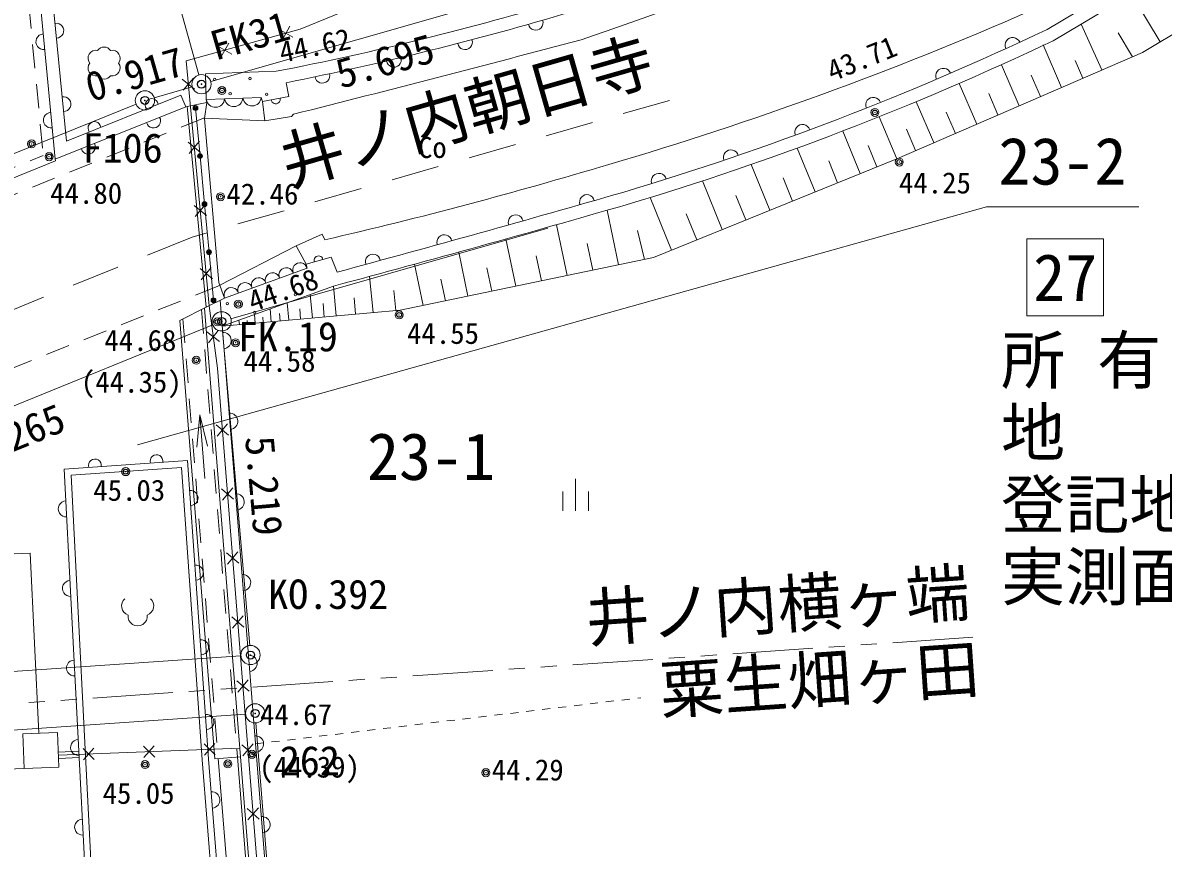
# Model space of a CAD drawing. Units: millimetres, scale not verified. Extents: x -29071210 to -28860960, y -117775216 to -117329466.
# Drawn here: x -28903882 to -28886106, y -117607201 to -117594338 of the extents above; entities that cross this region are included whole.
import ezdxf
from ezdxf.enums import TextEntityAlignment as Align

# ---------------------------------------------------------------- set-up
doc = ezdxf.new("R2010")
doc.units = ezdxf.units.MM
doc.header["$LTSCALE"] = 250
doc.header["$PDMODE"] = 32
doc.header["$PDSIZE"] = 125
for name, pattern in [('USER1', [10, 5, -1, 1, -1, 1, -1]), ('USER2', [5, 3, -2]), ('USER4', [2.5, 1.5, -1]), ('USER8', [1, 0.5, -0.5])]:
    doc.linetypes.add(name, pattern=pattern)
for name, color, linetype, lineweight in [('S-SUV', 7, 'Continuous', 13), ('S-SUV-HTXT', 7, 'Continuous', 13), ('S-SUV-ROW', 7, 'Continuous', 15), ('S-SUV-SRVR', 3, 'Continuous', 13)]:
    doc.layers.add(name, color=color, linetype=linetype, lineweight=lineweight)
doc.layers.add('S-SUV-BMK', color=7, linetype='Continuous')
doc.styles.add('ＭＳ ゴシック', font='')
doc.styles.get('ＭＳ ゴシック').set_extended_font_data('MS Gothic')

# ---------------------------------------------------------------- blocks, each defined once
blk = doc.blocks.new('ﾌﾟﾛｯﾄﾏｰｸ-03_1')
at = {"color": 3, "linetype": 'Continuous', "lineweight": 25}
blk.add_circle((0, 0), 0.5, dxfattribs=at)
at = {"color": 3}
blk.add_point((0, 0), dxfattribs=at)
blk = doc.blocks.new('園庭')
at = {"color": 7, "linetype": 'Continuous', "lineweight": 13}
for centre, start, end in [((-0.4, 0.4), 131.41945, 251.14243), ((0.4, 0.4), 288.85757, 48.58055), ((0, -0.25), 172.14016, 7.85984)]:
    blk.add_arc(centre, 0.6, start, end, dxfattribs=at)
blk = doc.blocks.new('植樹')
at = {"color": 7, "linetype": 'Continuous', "lineweight": 13}
for centre, radius, start, end in [((-0.5, 0.3), 0.5, 79.16209, 216.8699), ((0, 0.5), 0.499, 35.63102, 144.36898), ((0.5, 0.3), 0.5, 323.1301, 100.83791), ((-0.5, -0.3), 0.5, 143.1301, 280.83791), ((0.5, -0.3), 0.5, 259.16209, 36.8699), ((0, -0.5), 0.499, 215.63102, 324.36898)]:
    blk.add_arc(centre, radius, start, end, dxfattribs=at)
blk = doc.blocks.new('open_arrow')
at = {"color": 0, "linetype": 'Continuous', "lineweight": -2}
blk.add_lwpolyline([(7.5, 1.25), (0, 0), (7.5, -1.25)], dxfattribs=at)
blk = doc.blocks.new('荒地')
at = {"color": 7, "linetype": 'Continuous', "lineweight": 13}
for p, q in [((0, -1.25), (0, 1.25)), ((-1, 0.25), (-1, -1.25)), ((1, 0.25), (1, -1.25))]:
    blk.add_line(p, q, dxfattribs=at)
blk = doc.blocks.new('ﾌﾟﾛｯﾄﾏｰｸ-03')
at = {"color": 7, "linetype": 'Continuous', "lineweight": 15}
blk.add_circle((0, 0), 0.5, dxfattribs=at)
at = {"color": 7}
blk.add_point((0, 0), dxfattribs=at)

msp = doc.modelspace()

# ---------------------------------------------------------------- linework, layer by layer
at = {"layer": 'S-SUV', "linetype": 'USER4'}
for p, q in [((-28904030.3, -117591563.6), (-28903563, -117596405.5)), ((-28908986.2, -117598588.5), (-28903563, -117596405.5)), ((-28901386.6, -117598951.2), (-28900836.7, -117605803.9)), ((-28901097.2, -117598807), (-28900537.7, -117605779.9))]:
    msp.add_line(p, q, dxfattribs=at)
at = {"layer": 'S-SUV'}
for p, q in [((-28903848, -117591579), (-28903376.3, -117596465.6)), ((-28903645.4, -117591596.1), (-28903202.9, -117596180.4)), ((-28899557, -117594438.9), (-28894001.2, -117592148.5)), ((-28882350, -117592367), (-28886426.7, -117594798.5)), ((-28886154.4, -117594636.1), (-28886599.9, -117593889.1)), ((-28901334.5, -117594931.7), (-28899557, -117594438.9)), ((-28899889.1, -117594439.2), (-28899673.5, -117594562.9)), ((-28899841.9, -117594609.6), (-28899720.8, -117594392.5)), ((-28887062, -117595073.5), (-28887385, -117594357.4)), ((-28886584.7, -117594866.9), (-28886807.5, -117594493.4)), ((-28900794.4, -117594873.7), (-28900673.3, -117594656.6)), ((-28887688.6, -117595344.6), (-28887974.8, -117594683.2)), ((-28900841.7, -117594703.3), (-28900626.1, -117594827)), ((-28890259, -117596457), (-28886426.7, -117594798.5)), ((-28900977, -117598747.1), (-28901334.5, -117594931.7)), ((-28888350, -117595630.9), (-28888626.8, -117594991.4)), ((-28887357.9, -117595201.5), (-28887478.2, -117594923.5)), ((-28901204.3, -117595374), (-28901396.6, -117595216.5)), ((-28901380.3, -117595390.4), (-28901220.6, -117595200)), ((-28901036.9, -117595135.3), (-28899932.4, -117595094)), ((-28901036.9, -117595135.3), (-28901022, -117595535)), ((-28888019.3, -117595487.8), (-28888162.6, -117595156.6)), ((-28889013.3, -117595917.9), (-28889287.5, -117595284.2)), ((-28901417.5, -117595463.4), (-28903202.9, -117596180.4)), ((-28901343, -117595649), (-28901417.5, -117595463.4)), ((-28901318, -117595644), (-28901016, -117595578)), ((-28901022, -117595535), (-28901016, -117595578)), ((-28900148, -117595562), (-28900112, -117595866)), ((-28889678.5, -117596205.8), (-28889954.7, -117595567.4)), ((-28888681.7, -117595774.4), (-28888825.4, -117595442.3)), ((-28901343, -117595649), (-28903376.3, -117596465.6)), ((-28901318, -117595644), (-28901343, -117595649)), ((-28901318, -117595644), (-28901025, -117598771)), ((-28901120.2, -117596415.5), (-28901190.3, -117595666.9)), ((-28889345.9, -117596061.9), (-28889490, -117595728.8)), ((-28890260, -117596457.4), (-28890531.9, -117595802.5)), ((-28890829, -117596688.1), (-28891098.2, -117596024.3)), ((-28889965, -117596329.8), (-28890109.6, -117595995.8)), ((-28901112.1, -117596358.1), (-28901304.4, -117596200.6)), ((-28901288.1, -117596374.6), (-28901128.4, -117596184.1)), ((-28891533.2, -117596973.7), (-28891810, -117596291)), ((-28890569.5, -117596582.9), (-28890705.5, -117596247.6)), ((-28903373.9, -117596491.1), (-28903376.3, -117596465.6)), ((-28901050, -117597164.2), (-28901120.2, -117596415.5)), ((-28908790.1, -117598671.2), (-28903373.9, -117596491.1)), ((-28892237.5, -117597259.2), (-28892526.7, -117596546)), ((-28891181.1, -117596830.9), (-28891319.8, -117596488.9)), ((-28892982.2, -117597561.2), (-28893289.6, -117596803)), ((-28891885.4, -117597116.5), (-28892032.2, -117596754.2)), ((-28901019.9, -117597342.2), (-28901212.2, -117597184.8)), ((-28901195.9, -117597358.7), (-28901036.2, -117597168.3)), ((-28900979.9, -117597912.8), (-28901050, -117597164.2)), ((-28893769.6, -117597880.5), (-28894102.1, -117597060.4)), ((-28892609.8, -117597410.2), (-28892765.1, -117597027.2)), ((-28894598.4, -117598108.8), (-28894775.2, -117597259.7)), ((-28893375.9, -117597720.8), (-28893540.1, -117597315.8)), ((-28895398.1, -117598275.4), (-28895562.8, -117597484.9)), ((-28899217, -117597631), (-28899620, -117597816)), ((-28899174, -117597720), (-28899217, -117597631)), ((-28896197.8, -117598442), (-28896350.9, -117597707.1)), ((-28894193.5, -117598024.5), (-28894297.9, -117597576.5)), ((-28899620, -117597816), (-28900811.8, -117598427.5)), ((-28899620, -117597816), (-28899464, -117598102)), ((-28894998.2, -117598192.1), (-28895084.3, -117597779.1)), ((-28900909.7, -117598661.5), (-28900979.9, -117597912.8)), ((-28898981, -117598223), (-28899076, -117597988)), ((-28896945.1, -117598597.7), (-28897087.9, -117597911.9)), ((-28895798, -117598358.7), (-28895878.5, -117597972)), ((-28900927.7, -117598326.4), (-28901120, -117598168.9)), ((-28901103.7, -117598342.9), (-28900944, -117598152.4)), ((-28897643.3, -117598743.1), (-28897777, -117598100.9)), ((-28896571.5, -117598519.8), (-28896646.7, -117598158.5)), ((-28898421.2, -117598855), (-28898480.2, -117598291.2)), ((-28897294.2, -117598670.4), (-28897364.5, -117598332.8)), ((-28899038.6, -117598440.6), (-28900775.4, -117599066.4)), ((-28899367.5, -117598940), (-28899400.6, -117598571)), ((-28898998.5, -117598906.8), (-28899040.4, -117598441.2)), ((-28898067.2, -117598823.2), (-28898098.5, -117598508.4)), ((-28901434.8, -117598975.2), (-28901025, -117598771)), ((-28901049, -117598782.9), (-28900331.2, -117607728.1)), ((-28901025, -117598771), (-28900736, -117598627)), ((-28900848.4, -117599719.7), (-28900977, -117598747.1)), ((-28900082, -117607708), (-28900807.8, -117598662.8)), ((-28899736.4, -117598973.1), (-28899760.9, -117598700.8)), ((-28899183, -117598923.4), (-28899201.8, -117598714.8)), ((-28898696.1, -117598879.7), (-28898719, -117598625.5)), ((-28897998, -117598817), (-28900775.4, -117599066.4)), ((-28900257.7, -117599019.9), (-28900269.9, -117598884.2)), ((-28900133.2, -117599008.7), (-28900140.8, -117598924.6)), ((-28900008.7, -117598997.5), (-28900026.7, -117598796.6)), ((-28899872.6, -117598985.3), (-28899883.2, -117598867)), ((-28899552, -117598956.5), (-28899566.4, -117598796.2)), ((-28900886.6, -117605807.9), (-28901434.8, -117598975.2)), ((-28900989.4, -117599327.9), (-28900837, -117599131.5)), ((-28900755.7, -117599064.6), (-28900756.2, -117599059.4)), ((-28900631.2, -117599053.4), (-28900632.9, -117599034.5)), ((-28900506.7, -117599042.3), (-28900513, -117598971.8)), ((-28900382.2, -117599031.1), (-28900386.8, -117598979.6)), ((-28900814.1, -117599304.7), (-28901012.3, -117599154.7)), ((-28900206.6, -117607718), (-28900848.4, -117599719.7)), ((-28901044.5, -117601442), (-28901125.1, -117600445.2)), ((-28900675.8, -117600766.3), (-28900866.1, -117600604.2)), ((-28900852, -117600780.4), (-28900689.9, -117600590.1)), ((-28901317, -117601161), (-28903236, -117601294)), ((-28903131.1, -117601387), (-28901409.7, -117601267.7)), ((-28901086, -117605823.4), (-28901409.7, -117601267.7)), ((-28901317, -117601161), (-28900986.2, -117605815.9)), ((-28901834, -117628564), (-28903236, -117601294)), ((-28903131.1, -117601387), (-28901734.1, -117628558.9)), ((-28900595.8, -117601763.1), (-28900786.1, -117601601)), ((-28900772, -117601777.2), (-28900609.9, -117601586.9)), ((-28903767, -117602601), (-28909133, -117602874)), ((-28903767, -117602601), (-28903631.4, -117605410.1)), ((-28900515.8, -117602759.9), (-28900706.1, -117602597.8)), ((-28900692, -117602774), (-28900529.9, -117602583.7)), ((-28900612, -117603770.8), (-28900449.9, -117603580.5)), ((-28900435.8, -117603756.7), (-28900626.1, -117603594.6)), ((-28900355.8, -117604753.5), (-28900546.2, -117604591.4)), ((-28900532, -117604767.6), (-28900370, -117604577.3)), ((-28903342, -117605399), (-28903881.6, -117605419.7)), ((-28903881.6, -117605419.7), (-28903860.9, -117605959.3)), ((-28903321.3, -117605938.6), (-28903342, -117605399)), ((-28903010, -117605690.6), (-28903330.3, -117605702.9)), ((-28900498.4, -117605644), (-28903328.4, -117605752.8)), ((-28902769.9, -117605819.7), (-28902943.4, -117605649.7)), ((-28902776.6, -117605643.3), (-28902936.6, -117605826.1)), ((-28901826.5, -117605783.4), (-28902000, -117605613.4)), ((-28901833.3, -117605607), (-28901993.3, -117605789.8)), ((-28900883.2, -117605747.1), (-28901056.7, -117605577.2)), ((-28900890, -117605570.8), (-28901049.9, -117605753.5)), ((-28900275.8, -117605750.3), (-28900466.2, -117605588.2)), ((-28900452, -117605764.4), (-28900290, -117605574.1)), ((-28903004.8, -117605790.4), (-28903326.5, -117605802.8)), ((-28900886.6, -117605807.9), (-28900487.8, -117605775.9)), ((-28900836.7, -117605803.9), (-28900680.1, -117607756.2)), ((-28900537.7, -117605779.9), (-28900381, -117607732.1)), ((-28908862.8, -117606151.7), (-28903860.9, -117605959.3)), ((-28903860.9, -117605959.3), (-28903321.3, -117605938.6)), ((-28900195.8, -117606747.1), (-28900386.2, -117606585)), ((-28900372, -117606761.2), (-28900210, -117606570.9))]:
    msp.add_line(p, q, dxfattribs=at)
at = {"layer": 'S-SUV', "linetype": 'USER8'}
msp.add_line((-28900253.1, -117605575.8), (-28894248.1, -117604856.3), dxfattribs=at)
at = {"layer": 'S-SUV'}
for points in [[(-28871565.5, -117582650.9), (-28875634, -117586620), (-28875685, -117586588), (-28875885, -117586737), (-28878698, -117588735), (-28880982, -117590202), (-28884871, -117592625), (-28887914, -117594440)], [(-28871425.8, -117582794.1), (-28875607, -117586873.1), (-28875675.3, -117586830.2), (-28875767.3, -117586898.7), (-28878586, -117588900.8), (-28880875.1, -117590371), (-28884766.9, -117592795.8), (-28887819.6, -117594616.6)], [(-28899776, -117595272), (-28899733, -117595488), (-28900148, -117595562), (-28900166, -117595503), (-28901022, -117595535)], [(-28901016, -117595578), (-28901051, -117595828), (-28900828, -117598385), (-28900736, -117598627)], [(-28901050.8, -117595826.7), (-28900112, -117595866), (-28899694, -117595796), (-28899665, -117595763)], [(-28890259, -117596457), (-28894052, -117597995), (-28897998, -117598817)], [(-28900736, -117598627), (-28899451, -117598164), (-28899464, -117598102), (-28899076, -117597988)], [(-28900059.6, -117618516.5), (-28900929.3, -117607776.3), (-28901086, -117605823.4)], [(-28899961.6, -117618488.2), (-28900829.6, -117607768.3), (-28900986.2, -117605815.9)]]:
    msp.add_lwpolyline(points, dxfattribs=at)
at = {"layer": 'S-SUV', "linetype": 'USER4'}
for points in [[(-28901050.8, -117595826.7), (-28901067, -117595826), (-28908851, -117598963)], [(-28900811.8, -117598427.5), (-28900842, -117598443), (-28907782, -117601212)]]:
    msp.add_lwpolyline(points, dxfattribs=at)
at = {"layer": 'S-SUV'}
for centre, radius in [((-28900889.8, -117595219.5), 18.8), ((-28900341.2, -117595206.2), 18.8), ((-28900650.1, -117595443.2), 18.8), ((-28900080.2, -117595451.2), 18.8), ((-28901190.3, -117595666.9), 37.5), ((-28901190.3, -117595666.9), 25), ((-28901190.3, -117595666.9), 12.5), ((-28900019, -117598481.8), 18.8), ((-28899635.5, -117598575), 18.8), ((-28900692.7, -117598713.5), 18.8), ((-28900269.3, -117598852), 18.8)]:
    msp.add_circle(centre, radius, dxfattribs=at)
for centre, radius, start, end in [((-28918002.7, -117527645.4), 70739.4, 288.82462, 294.1094), ((-28908890.8, -117548965.8), 46990, 280.99039, 286.6845), ((-28909970, -117544564.7), 54163.3, 286.32224, 293.72102), ((-28909444.8, -117546940.4), 49289.2, 281.31271, 286.62596), ((-28895887.2, -117594339.6), 114.7, 190.83056, 21.15277), ((-28903555.4, -117594633.3), 122.8, 94.46461, 276.5621), ((-28903359.4, -117594460.4), 115.5, 270.81104, 100.21566), ((-28907569.3, -117553141.9), 45736.9, 286.56315, 295.45152), ((-28982029.3, -117268398.7), 337566.7, 284.12241, 284.90929), ((-28896989.1, -117594641), 114.7, 189.44378, 19.76598), ((-28907569.3, -117553141.9), 45936.9, 286.56224, 295.46321), ((-28888452.3, -117594684.7), 118.4, 21.53364, 207.888), ((-28898098, -117594915.6), 114.7, 188.057, 18.3792), ((-28889532.6, -117595165), 118.4, 20.05225, 206.40661), ((-28899213.2, -117595163.4), 114.7, 186.67021, 16.99242), ((-28903248.8, -117595606.5), 115.5, 270.81104, 100.21566), ((-28901873.4, -117595619), 99.5, 7.04408, 216.71735), ((-28900880, -117595510.7), 144, 189.73293, 354.54887), ((-28900594.7, -117595500), 144, 189.73293, 354.54887), ((-28900309.4, -117595489.3), 144, 189.73293, 354.54887), ((-28899939.7, -117595529.5), 70.4, 186.3705, 13.85017), ((-28890625, -117595617.3), 118.4, 18.57085, 204.92521), ((-28903437.5, -117595855), 122.8, 94.46461, 276.5621), ((-28902766.1, -117595977.5), 99.5, 7.04408, 216.71735), ((-28901845.9, -117595866.6), 110.5, 194.34785, 29.41358), ((-28891728.8, -117596041.1), 118.4, 17.08946, 203.44381), ((-28902862.6, -117596274.9), 110.5, 194.34785, 29.41358), ((-28901120.2, -117596415.5), 37.5, 0, 180), ((-28901120.2, -117596415.5), 37.5, 180, 0), ((-28901120.2, -117596415.5), 25, 0, 180), ((-28901120.2, -117596415.5), 25, 180, 0), ((-28901120.2, -117596415.5), 12.5, 0, 180), ((-28901120.2, -117596415.5), 12.5, 180, 0), ((-28892843.1, -117596436.3), 118.4, 15.60806, 201.96242), ((-28914768.3, -117530056), 69437.7, 282.97812, 286.75737), ((-28893967.3, -117596802.5), 118.4, 14.12666, 200.48102), ((-28966494, -117347735.5), 259426.3, 285.08429, 286.10467), ((-28901050, -117597164.2), 37.5, 0, 180), ((-28901050, -117597164.2), 37.5, 180, 0), ((-28901050, -117597164.2), 25, 0, 180), ((-28901050, -117597164.2), 25, 180, 0), ((-28901050, -117597164.2), 12.5, 0, 180), ((-28901050, -117597164.2), 12.5, 180, 0), ((-28954820.9, -117388761.4), 216972.4, 284.8977, 286.14853), ((-28895088.2, -117597132), 115.8, 11.4451, 200.54644), ((-28896198.8, -117597447.1), 115.8, 11.13996, 200.2413), ((-28897311, -117597756.4), 115.8, 10.83482, 199.93616), ((-28900979.9, -117597912.8), 37.5, 0, 180), ((-28900979.9, -117597912.8), 25, 0, 180), ((-28900979.9, -117597912.8), 37.5, 180, 0), ((-28900979.9, -117597912.8), 25, 180, 0), ((-28900979.9, -117597912.8), 12.5, 0, 180), ((-28900979.9, -117597912.8), 12.5, 180, 0), ((-28899272, -117598038.1), 67.8, 10.26362, 202.48348), ((-28898424.8, -117598059.7), 115.8, 10.52968, 199.63102), ((-28899990, -117598346.9), 114.3, 14.45529, 205.17403), ((-28899775.9, -117598269.7), 114.3, 14.45529, 205.17403), ((-28899561.7, -117598192.5), 114.3, 14.45529, 205.17403), ((-28900418.4, -117598501.2), 114.3, 14.45529, 205.17403), ((-28900204.2, -117598424), 114.3, 14.45529, 205.17403), ((-28900632.5, -117598578.4), 114.3, 14.45529, 205.17403), ((-28900909.7, -117598661.5), 37.5, 0, 180), ((-28900909.7, -117598661.5), 37.5, 180, 0), ((-28900909.7, -117598661.5), 25, 0, 180), ((-28900909.7, -117598661.5), 25, 180, 0), ((-28900909.7, -117598661.5), 12.5, 0, 180), ((-28900909.7, -117598661.5), 12.5, 180, 0), ((-28900758.5, -117599291.5), 126.1, 275.10059, 94.07496), ((-28900657.6, -117600548.7), 126.1, 275.10059, 94.07496), ((-28901798.5, -117601168.8), 99.5, 349.117, 198.81231), ((-28902758, -117601235.3), 99.5, 349.117, 198.81231), ((-28901267.6, -117601742.3), 116.9, 270.11365, 98.01515), ((-28903205, -117601913.8), 124.1, 92.5375, 273.34868), ((-28900556.7, -117601805.9), 126.1, 275.10059, 94.07496), ((-28901184.9, -117602906), 116.9, 270.11365, 98.01515), ((-28903141.3, -117603153.4), 124.1, 92.5375, 273.34868), ((-28900455.9, -117603063.1), 126.1, 275.10059, 94.07496), ((-28901102.2, -117604069.7), 116.9, 270.11365, 98.01515), ((-28903077.6, -117604392.9), 124.1, 92.5375, 273.34868), ((-28900355, -117604320.3), 126.1, 275.10059, 94.07496), ((-28901019.6, -117605233.4), 116.9, 270.11365, 98.01515), ((-28903013.8, -117605632.5), 124.1, 92.5375, 273.34868), ((-28900254.1, -117605577.5), 126.1, 275.10059, 94.07496), ((-28900937.2, -117606449.7), 127.2, 275.59452, 93.65177), ((-28902950.1, -117606872), 124.1, 92.5375, 273.34868), ((-28900153.2, -117606834.7), 126.1, 275.10059, 94.07496)]:
    msp.add_arc(centre, radius, start, end, dxfattribs=at)
at = {"layer": 'S-SUV-HTXT', "lineweight": 15}
msp.add_lwpolyline([(-28902093.9, -117600917), (-28888860.8, -117597204.4), (-28886485.8, -117597204.4)], dxfattribs=at)
msp.add_lwpolyline([(-28887033.7, -117597706.8), (-28888233.7, -117597706.8), (-28888233.7, -117598906.8), (-28887033.7, -117598906.8)], close=True, dxfattribs=at)
at = {"layer": 'S-SUV-ROW'}
for p, q in [((-28901137.4, -117595150.5), (-28901770.3, -117592886.6)), ((-28895765.2, -117593769.3), (-28900952.8, -117595253.7)), ((-28901834.3, -117595506), (-28901241.2, -117595336.3)), ((-28909081.8, -117598425.5), (-28902117.5, -117595603.6)), ((-28895696.5, -117597536), (-28900637.8, -117598949.7)), ((-28900921, -117599047.3), (-28907377.4, -117601663.4)), ((-28900345.9, -117604041.6), (-28900769.1, -117599140.4)), ((-28911962.3, -117604996.3), (-28900482.6, -117604201.4)), ((-28900409.6, -117605110.4), (-28913320.7, -117606003.5)), ((-28900248.1, -117605249.5), (-28899198.9, -117618418.5))]:
    msp.add_line(p, q, dxfattribs=at)
at = {"layer": 'S-SUV-ROW', "linetype": 'USER2'}
for p, q in [((-28893800.2, -117595547.3), (-28901244.2, -117597677.4)), ((-28901244.2, -117597677.4), (-28908167.6, -117600482.7))]:
    msp.add_line(p, q, dxfattribs=at)
at = {"layer": 'S-SUV-ROW', "linetype": 'USER1'}
msp.add_line((-28889075.3, -117603912.6), (-28908336.3, -117605246.4), dxfattribs=at)

# ---------------------------------------------------------------- block references
at = {"layer": 'S-SUV'}
for name, p, xscale, yscale in [('植樹', (-28902615, -117594966), 250, 250), ('荒地', (-28895264.7, -117601693.6), 200, 200), ('園庭', (-28902092.1, -117603525.6), 250, 250)]:
    msp.add_blockref(name, p, dxfattribs=dict(at, xscale=xscale, yscale=yscale))
at = {"layer": 'S-SUV', "xscale": 66.7, "yscale": 66.7, "rotation": 274.6}
msp.add_blockref('open_arrow', (-28901125.1, -117600445.2), dxfattribs=at)
at = {"layer": 'S-SUV-BMK', "xscale": 300, "yscale": 300}
for p in [(-28901097, -117595295), (-28901978.5, -117595547.3), (-28900782, -117598991), (-28900333, -117604191), (-28900260, -117605100)]:
    msp.add_blockref('ﾌﾟﾛｯﾄﾏｰｸ-03', p, dxfattribs=at)
at = {"layer": 'S-SUV-SRVR', "xscale": 75, "yscale": 75}
for p in [(-28900777.8, -117595393.1), (-28890599.5, -117595734.7), (-28903745.7, -117596225), (-28903471.7, -117596424.4), (-28890219.9, -117596508.2), (-28900799.2, -117597049.1), (-28900522.7, -117598722), (-28900848.5, -117598999.1), (-28898016.1, -117598890.3), (-28900565.5, -117599324.6), (-28901178.8, -117599596.9), (-28902279, -117601333), (-28900311.1, -117605738.3), (-28901977, -117605899), (-28900685, -117605887.8), (-28896663.8, -117606024.6)]:
    msp.add_blockref('ﾌﾟﾛｯﾄﾏｰｸ-03_1', p, dxfattribs=at)

# ---------------------------------------------------------------- texts
at = {"layer": 'S-SUV-BMK', "style": 'ＭＳ ゴシック'}
msp.add_text('FK31', height=458.2, rotation=15.969, dxfattribs=at).set_placement((-28901007.2, -117594489.2), align=Align.TOP_LEFT)
for s, p in [('F106', (-28902949.8, -117596058.8)), ('FK.19', (-28900529.5, -117598999.5)), ('KO.392', (-28900056.5, -117603014.4)), ('262', (-28899875.8, -117605607.5))]:
    msp.add_text(s, height=458.2, dxfattribs=at).set_placement(p, align=Align.TOP_LEFT)
at = {"layer": 'S-SUV-HTXT', "style": 'ＭＳ ゴシック'}
for s, rotation, p in [('井ノ内朝日寺', 15.969, (-28893916.3, -117595450.5)), ('井ノ内横ヶ端', 3.961, (-28889084, -117603787.9))]:
    msp.add_text(s, height=733.1, rotation=rotation, dxfattribs=at).set_placement(p, align=Align.BOTTOM_RIGHT)
for s, rotation, p in [('5.695', 15.969, (-28898238.6, -117594932.1)), ('0.917', 15.971, (-28902138.2, -117595137.9)), ('7.265', 22.057, (-28903984.9, -117600760.9)), ('5.219', 274.935, (-28900121.6, -117601553.4))]:
    msp.add_text(s, height=458.2, rotation=rotation, dxfattribs=at).set_placement(p, align=Align.MIDDLE_CENTER)
for s, height, p in [('Co', 329.9, (-28897722.7, -117596544.3)), ('23-2', 733.1, (-28888673.3, -117597079.4)), ('所 有 者 : 京都府', 733.1, (-28888633.7, -117600181.8)), ('地\u3000\u3000目 : 学校用地', 733.1, (-28888633.7, -117601306.8)), ('23-1', 733.1, (-28898516.6, -117601682)), ('登記地積 : 77㎡', 733.1, (-28888633.7, -117602431.8)), ('実測面積 : 35.79㎡', 733.1, (-28888633.7, -117603556.8))]:
    msp.add_text(s, height=height, dxfattribs=at).set_placement(p, align=Align.BOTTOM_LEFT)
msp.add_text('27', height=733.1, dxfattribs=at).set_placement((-28887633.7, -117598306.8), align=Align.MIDDLE_CENTER)
msp.add_text('粟生畑ヶ田', height=733.1, rotation=3.961, dxfattribs=at).set_placement((-28888995.1, -117604032.4), align=Align.TOP_RIGHT)
at = {"layer": 'S-SUV-SRVR', "style": 'ＭＳ ゴシック'}
msp.add_text('44.62', height=329.9, rotation=11.423, dxfattribs=at).set_placement((-28899278.4, -117594949.4), align=Align.BOTTOM_CENTER)
for s, rotation, p in [('43.71', 22.072, (-28891225.8, -117595350.4)), ('44.68', 19.815, (-28900263.8, -117598939.7))]:
    msp.add_text(s, height=329.9, rotation=rotation, dxfattribs=at).set_placement(p, align=Align.BOTTOM_LEFT)
for s, p in [('44.25', (-28890224.6, -117597096.6)), ('44.80', (-28903455.8, -117597257.8)), ('42.46', (-28900708.3, -117597269.3)), ('44.68', (-28902610.5, -117599550.6)), ('44.55', (-28897892.8, -117599440.7)), ('44.58', (-28900442.1, -117599875)), ('45.03', (-28902784.6, -117601886.5)), ('44.67', (-28900184.2, -117605381.4)), ('44.29', (-28896572.9, -117606244.8)), ('45.05', (-28902638.6, -117606609))]:
    msp.add_text(s, height=329.9, dxfattribs=at).set_placement(p, align=Align.BOTTOM_LEFT)
for s, p in [('(44.35)', (-28902190.9, -117600199.9)), ('(44.39)', (-28899412.6, -117606199.6))]:
    msp.add_text(s, height=329.9, dxfattribs=at).set_placement(p, align=Align.BOTTOM_CENTER)

doc.saveas('drawing.dxf')
